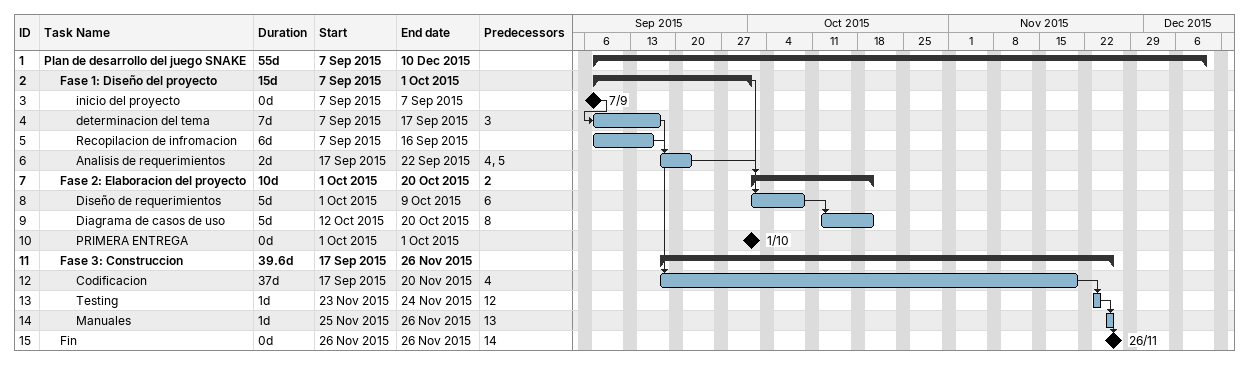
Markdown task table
| ID | Level | Task | Duration | Start | Finish | Predecessors |
|---|---|---|---|---|---|---|
| 1 | 1 | **Plan de desarrollo del juego SNAKE** | 55d | 2015-09-07 | 2015-12-10 |  |
| 2 | 2 | **Fase 1: Diseño del proyecto** | 15d | 2015-09-07 | 2015-10-01 |  |
| 3 | 3 | inicio del proyecto | 0d | 2015-09-07 | 2015-09-07 |  |
| 4 | 3 | determinacion del tema | 7d | 2015-09-07 | 2015-09-17 | 3 |
| 5 | 3 | Recopilacion de infromacion | 6d | 2015-09-07 | 2015-09-16 |  |
| 6 | 3 | Analisis de requerimientos | 2d | 2015-09-17 | 2015-09-22 | 4, 5 |
| 7 | 2 | **Fase 2: Elaboracion del proyecto** | 10d | 2015-10-01 | 2015-10-20 | 2 |
| 8 | 3 | Diseño de requerimientos | 5d | 2015-10-01 | 2015-10-09 | 6 |
| 9 | 3 | Diagrama de casos de uso | 5d | 2015-10-12 | 2015-10-20 | 8 |
| 10 | 3 | PRIMERA ENTREGA | 0d | 2015-10-01 | 2015-10-01 |  |
| 11 | 2 | **Fase 3: Construccion** | 39.6d | 2015-09-17 | 2015-11-26 |  |
| 12 | 3 | Codificacion | 37d | 2015-09-17 | 2015-11-20 | 4 |
| 13 | 3 | Testing | 1d | 2015-11-23 | 2015-11-24 | 12 |
| 14 | 3 | Manuales | 1d | 2015-11-25 | 2015-11-26 | 13 |
| 15 | 2 | Fin | 0d | 2015-11-26 | 2015-11-26 | 14 |
